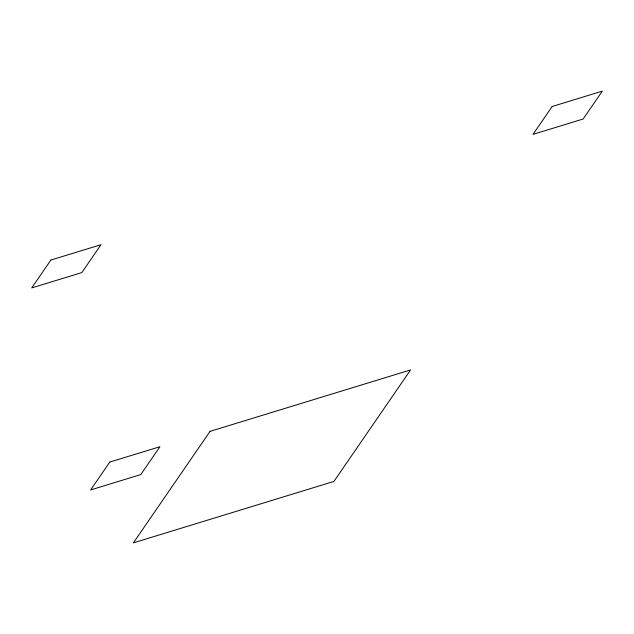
<?xml version="1.0" encoding="UTF-8"?>
<svg xmlns="http://www.w3.org/2000/svg" width="634" height="634" viewBox="0 0 634 634"><rect width="100%" height="100%" fill="white"/><g stroke="black" fill="none" stroke-linecap="round" stroke-linejoin="round"><path stroke-width="0.95" d="M50.871 260.051L31.7 287.931L81.834 272.572L101.004 244.7L50.871 260.051M109.809 462.059L90.638 489.939L140.764 474.581L159.942 446.701L109.809 462.059M210.068 431.35L133.386 542.862L333.904 481.436L410.586 369.923L210.068 431.35M552.166 106.496L532.996 134.368L583.129 119.018L602.3 91.138L552.166 106.496"/></g></svg>
